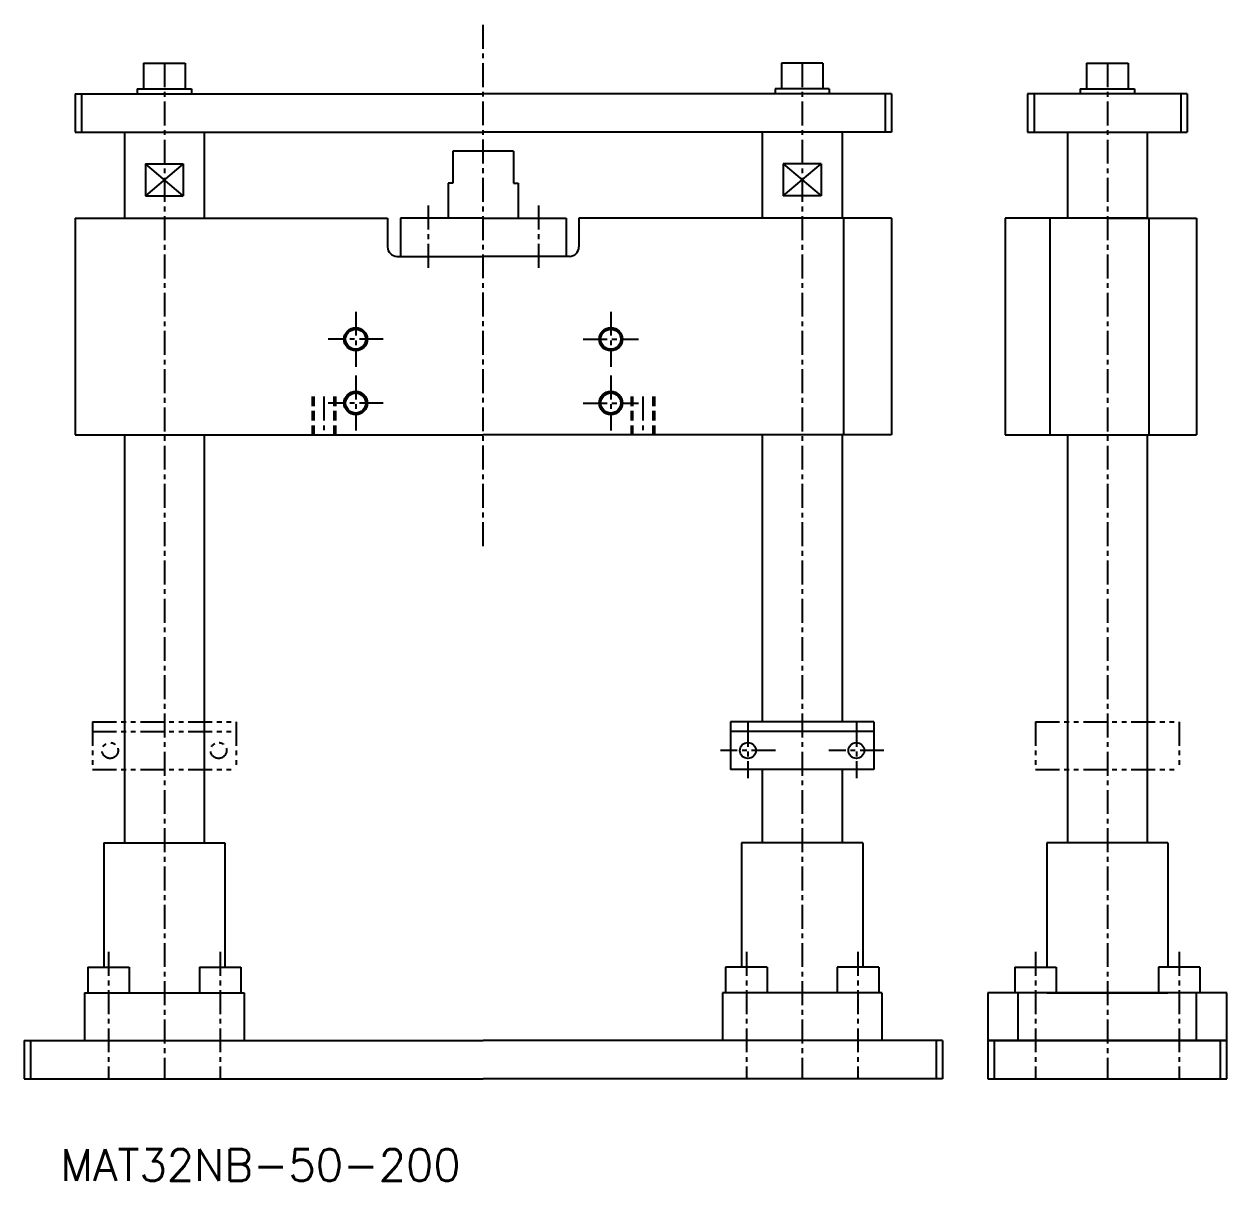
# Model space of a CAD drawing. Extents: x -549 to 474, y -341 to 241.
# Drawn here: x -548.6 to -171.4, y -341 to 21.9 of the extents above; entities that cross this region are included whole.
import ezdxf

# ---------------------------------------------------------------- set-up
doc = ezdxf.new("R2010")
doc.units = 0
for name, pattern in [('CENTER', [12, 7.5, -1.5, 1.5, -1.5]), ('DASHED', [4.5, 3, -1.5]), ('PHANTOM', [15, 7.5, -1.5, 1.5, -1.5, 1.5, -1.5])]:
    doc.linetypes.add(name, pattern=pattern)
doc.layers.get('0').update_dxf_attribs({"linetype": 'CONTINUOUS'})
doc.layers.add('CENTER', color=1, linetype='CENTER')
doc.styles.get("Standard").update_dxf_attribs({"font": 'txt.shx'})

msp = doc.modelspace()

# ---------------------------------------------------------------- linework, layer by layer
at = {"color": 7, "linetype": 'CONTINUOUS'}
for p, q in [((-511.08, 9.6), (-498.08, 9.6)), ((-511.08, 9.6), (-511.08, 1.6)), ((-498.08, 9.6), (-498.08, 1.6)), ((-298.08, 9.6), (-311.08, 9.6)), ((-311.08, 9.6), (-311.08, 1.6)), ((-298.08, 9.6), (-298.08, 1.6)), ((-215.37, 9.6), (-202.37, 9.6)), ((-215.37, 9.6), (-215.37, 1.6)), ((-202.37, 9.6), (-202.37, 1.6)), ((-532.58, 0), (-404.58, 0)), ((-532.58, 0), (-532.58, -12)), ((-530.58, 0), (-530.58, -12)), ((-513.08, 1.6), (-496.08, 1.6)), ((-513.08, 1.6), (-513.08, 0)), ((-496.08, 1.6), (-496.08, 0)), ((-276.58, 0), (-404.58, 0)), ((-296.08, 1.6), (-313.08, 1.6)), ((-313.08, 1.6), (-313.08, 0)), ((-296.08, 1.6), (-296.08, 0)), ((-278.58, 0), (-278.58, -12)), ((-276.58, 0), (-276.58, -12)), ((-183.87, 0), (-233.87, 0)), ((-233.87, 0), (-233.87, -12)), ((-231.87, 0), (-231.87, -12)), ((-217.37, 1.6), (-200.37, 1.6)), ((-217.37, 1.6), (-217.37, 0)), ((-200.37, 1.6), (-200.37, 0)), ((-185.87, 0), (-185.87, -12)), ((-183.87, 0), (-183.87, -12)), ((-532.58, -12), (-517.08, -12)), ((-532.58, -12), (-404.58, -12)), ((-517.08, -12), (-517.08, -39)), ((-492.08, -12), (-492.08, -39)), ((-276.58, -12), (-404.58, -12)), ((-317.08, -12), (-317.08, -39)), ((-292.08, -12), (-292.08, -39)), ((-233.87, -12), (-183.87, -12)), ((-221.37, -12), (-221.37, -39)), ((-196.37, -12), (-196.37, -39)), ((-414.08, -18), (-414.08, -28)), ((-395.08, -18), (-414.08, -18)), ((-395.08, -18), (-395.08, -28)), ((-510.51, -22), (-498.64, -22)), ((-510.51, -22), (-510.51, -32)), ((-498.64, -22), (-510.51, -32)), ((-498.64, -32), (-510.51, -22)), ((-498.64, -22), (-498.64, -32)), ((-310.51, -22), (-310.51, -32)), ((-310.51, -32), (-298.64, -22)), ((-298.64, -22), (-310.51, -22)), ((-310.51, -22), (-298.64, -32)), ((-298.64, -22), (-298.64, -32)), ((-415.58, -28), (-415.58, -39)), ((-414.08, -28), (-415.58, -28)), ((-395.08, -28), (-393.58, -28)), ((-393.58, -28), (-393.58, -39)), ((-510.51, -32), (-498.64, -32)), ((-298.64, -32), (-310.51, -32)), ((-532.58, -39), (-517.08, -39)), ((-532.58, -39), (-434.58, -39)), ((-532.58, -39), (-532.58, -107)), ((-434.58, -39), (-434.58, -48)), ((-404.58, -39), (-430.58, -39)), ((-430.58, -39), (-430.58, -51)), ((-404.58, -39), (-378.58, -39)), ((-378.58, -39), (-378.58, -51)), ((-276.58, -39), (-374.58, -39)), ((-374.58, -39), (-374.58, -48)), ((-291.58, -39), (-291.58, -107)), ((-276.58, -39), (-276.58, -107)), ((-208.87, -39), (-240.87, -39)), ((-240.87, -39), (-240.87, -107)), ((-226.87, -39), (-226.87, -107)), ((-196.37, -39), (-221.37, -39)), ((-208.87, -39), (-180.87, -39)), ((-195.87, -39), (-195.87, -107)), ((-180.87, -39), (-180.87, -107)), ((-431.58, -51), (-404.58, -51)), ((-377.58, -51), (-404.58, -51)), ((-532.58, -107), (-517.08, -107)), ((-532.58, -107), (-404.58, -107)), ((-517.08, -107), (-517.08, -235)), ((-492.08, -107), (-492.08, -235)), ((-276.58, -107), (-404.58, -107)), ((-317.08, -107), (-317.08, -197)), ((-292.08, -107), (-292.08, -197)), ((-240.87, -107), (-180.87, -107)), ((-221.37, -107), (-221.37, -235)), ((-196.37, -107), (-196.37, -235)), ((-282.08, -197), (-327.08, -197)), ((-327.08, -197), (-327.08, -212)), ((-282.08, -197), (-282.08, -212)), ((-282.08, -200), (-327.08, -200)), ((-282.08, -212), (-327.08, -212)), ((-317.08, -212), (-317.08, -235)), ((-292.08, -212), (-292.08, -235)), ((-523.58, -235), (-504.58, -235)), ((-523.58, -235), (-523.58, -274)), ((-504.58, -235), (-485.58, -235)), ((-485.58, -235), (-485.58, -274)), ((-323.58, -235), (-323.58, -274)), ((-304.58, -235), (-323.58, -235)), ((-285.58, -235), (-304.58, -235)), ((-285.58, -235), (-285.58, -274)), ((-227.87, -235), (-227.87, -274)), ((-189.87, -235), (-227.87, -235)), ((-189.87, -235), (-189.87, -274)), ((-528.58, -274), (-515.58, -274)), ((-528.58, -274), (-528.58, -282)), ((-515.58, -274), (-515.58, -282)), ((-493.58, -274), (-480.58, -274)), ((-493.58, -274), (-493.58, -282)), ((-480.58, -274), (-480.58, -282)), ((-315.58, -274), (-328.58, -274)), ((-328.58, -274), (-328.58, -282)), ((-315.58, -274), (-315.58, -282)), ((-280.58, -274), (-293.58, -274)), ((-293.58, -274), (-293.58, -282)), ((-280.58, -274), (-280.58, -282)), ((-237.87, -274), (-224.87, -274)), ((-237.87, -274), (-237.87, -282)), ((-224.87, -274), (-224.87, -282)), ((-179.87, -274), (-192.87, -274)), ((-192.87, -274), (-192.87, -282)), ((-179.87, -274), (-179.87, -282)), ((-529.58, -282), (-529.58, -297)), ((-529.58, -282), (-504.58, -282)), ((-504.58, -282), (-479.58, -282)), ((-479.58, -282), (-479.58, -297)), ((-329.58, -282), (-329.58, -297)), ((-304.58, -282), (-329.58, -282)), ((-279.58, -282), (-304.58, -282)), ((-279.58, -282), (-279.58, -297)), ((-208.87, -282), (-246.37, -282)), ((-246.37, -282), (-246.37, -297)), ((-236.82, -297), (-236.82, -282)), ((-227.87, -282), (-189.87, -282)), ((-171.37, -282), (-208.87, -282)), ((-180.92, -297), (-180.92, -282)), ((-171.37, -297), (-171.37, -282)), ((-548.58, -297), (-404.58, -297)), ((-548.58, -297), (-548.58, -309)), ((-546.58, -297), (-546.58, -309)), ((-529.58, -297), (-479.58, -297)), ((-260.58, -297), (-404.58, -297)), ((-279.58, -297), (-329.58, -297)), ((-262.58, -297), (-262.58, -309)), ((-260.58, -297), (-260.58, -309)), ((-246.37, -297), (-171.37, -297)), ((-208.87, -297), (-246.37, -297)), ((-246.37, -297), (-246.37, -309)), ((-244.37, -297), (-244.37, -309)), ((-171.37, -297), (-208.87, -297)), ((-173.37, -309), (-173.37, -297)), ((-171.37, -309), (-171.37, -297)), ((-548.58, -309), (-404.58, -309)), ((-260.58, -309), (-404.58, -309)), ((-246.37, -309), (-171.37, -309))]:
    msp.add_line(p, q, dxfattribs=at)
at = {"color": 3, "linetype": 'DASHED'}
for p, q in [((-458.23, -95), (-458.23, -107)), ((-457.73, -95), (-457.73, -107)), ((-451.43, -95), (-451.43, -107)), ((-450.93, -95), (-450.93, -107)), ((-358.23, -95), (-358.23, -107)), ((-357.73, -95), (-357.73, -107)), ((-351.43, -95), (-351.43, -107)), ((-350.93, -95), (-350.93, -107))]:
    msp.add_line(p, q, dxfattribs=at)
at = {"color": 3, "linetype": 'PHANTOM'}
for p, q in [((-527.08, -197), (-482.08, -197)), ((-527.08, -197), (-527.08, -212)), ((-482.08, -197), (-482.08, -212)), ((-231.37, -197), (-186.37, -197)), ((-231.37, -197), (-231.37, -212)), ((-186.37, -197), (-186.37, -212)), ((-527.08, -200), (-482.08, -200)), ((-527.08, -212), (-482.08, -212)), ((-231.37, -212), (-186.37, -212))]:
    msp.add_line(p, q, dxfattribs=at)
at = {"color": 7, "linetype": 'CONTINUOUS'}
for centre, radius in [((-444.58, -77), 3.65), ((-444.58, -77), 3.15), ((-364.58, -77), 3.65), ((-364.58, -77), 3.15), ((-444.58, -97), 3.65), ((-444.58, -97), 3.15), ((-364.58, -97), 3.65), ((-364.58, -97), 3.15), ((-321.58, -206), 2.5), ((-287.58, -206), 2.5)]:
    msp.add_circle(centre, radius, dxfattribs=at)
at = {"color": 3, "linetype": 'PHANTOM'}
for centre in [(-521.58, -206), (-487.58, -206)]:
    msp.add_circle(centre, 2.5, dxfattribs=at)
at = {"color": 7, "linetype": 'CONTINUOUS'}
for centre, start, end in [((-431.58, -48), 180, 270), ((-377.58, -48), 270, 360)]:
    msp.add_arc(centre, 3, start, end, dxfattribs=at)
msp.add_point((-404.58, 0), dxfattribs=at)
at = {"layer": 'CENTER', "color": 1, "linetype": 'CENTER'}
for p, q in [((-404.58, -141.87), (-404.58, 21.88)), ((-504.58, 9.6), (-504.58, -309)), ((-304.58, 9.6), (-304.58, -309)), ((-208.87, 9.6), (-208.87, -309)), ((-421.9, -35.07), (-421.9, -54.55)), ((-387.25, -35.07), (-387.25, -54.55)), ((-444.58, -68.35), (-444.58, -85.65)), ((-364.58, -68.35), (-364.58, -85.65)), ((-435.93, -77), (-453.23, -77)), ((-373.23, -77), (-355.93, -77)), ((-444.58, -88.35), (-444.58, -105.65)), ((-364.58, -88.35), (-364.58, -105.65)), ((-454.58, -95), (-454.58, -107)), ((-435.93, -97), (-453.23, -97)), ((-373.23, -97), (-355.93, -97)), ((-354.58, -95), (-354.58, -107)), ((-321.58, -197.35), (-321.58, -214.65)), ((-287.58, -197.35), (-287.58, -214.65)), ((-312.93, -206), (-330.23, -206)), ((-278.93, -206), (-296.23, -206)), ((-522.08, -269.17), (-522.08, -309)), ((-487.08, -269.17), (-487.08, -309)), ((-322.08, -269.17), (-322.08, -309)), ((-287.08, -269.17), (-287.08, -309)), ((-231.37, -269.17), (-231.37, -309)), ((-186.37, -269.17), (-186.37, -309))]:
    msp.add_line(p, q, dxfattribs=at)

# ---------------------------------------------------------------- texts
at = {"linetype": 'CONTINUOUS'}
msp.add_text('MAT32NB-50-200', height=10, dxfattribs=at).set_placement((-537.24, -341.03))

doc.saveas('drawing.dxf')
